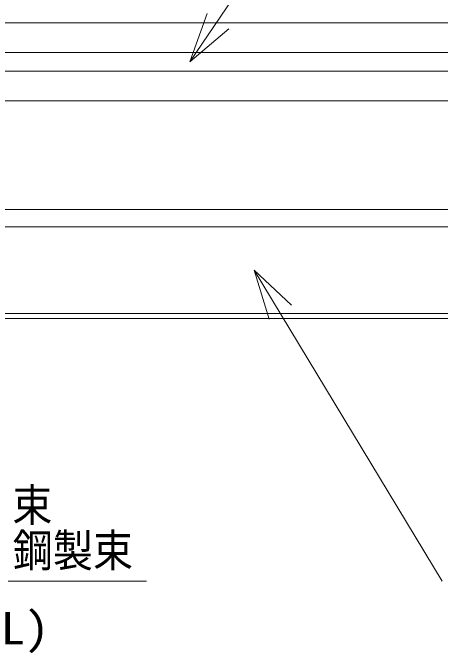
# Model space of a CAD drawing. Units: millimetres, scale not verified. Extents: x -450 to 450, y -136 to 136.
# Drawn here: x -167.61 to -140.16, y 57.66 to 98.8 of the extents above; entities that cross this region are included whole.
import ezdxf
from ezdxf.enums import TextEntityAlignment as Align

# ---------------------------------------------------------------- set-up
doc = ezdxf.new("R2010")
doc.units = ezdxf.units.MM
doc.header["$LTSCALE"] = 2
for name, color, linetype, lineweight in [('0-1_デッキ', 4, 'Continuous', 9), ('0-3_根太', 4, 'Continuous', 9), ('0-4_文字', 4, 'Continuous', 9)]:
    doc.layers.add(name, color=color, linetype=linetype, lineweight=lineweight)
doc.styles.add('ＭＳ ゴシック', font='')
doc.styles.get('ＭＳ ゴシック').set_extended_font_data('MS Gothic')

# ---------------------------------------------------------------- blocks, each defined once
blk = doc.blocks.new('グループ-81-1')
at = {"layer": '0-3_根太'}
for p, q in [((5561.02, -4173.47), (6500.22, -4173.47)), ((5561.02, -4184.47), (6500.22, -4184.47)), ((5561.02, -4240.27), (6500.22, -4240.27)), ((5561.02, -4243.47), (6500.22, -4243.47))]:
    blk.add_line(p, q, dxfattribs=at)
blk = doc.blocks.new('グループ-83-1')
at = {"layer": '0-1_デッキ', "color": 1}
for p, q in [((5504.22, -4053.47), (6500.22, -4053.47)), ((5504.22, -4103.47), (6500.22, -4103.47))]:
    blk.add_line(p, q, dxfattribs=at)
at = {"layer": '0-1_デッキ'}
for p, q in [((5504.22, -4072.47), (6500.22, -4072.47)), ((5504.22, -4084.47), (6500.22, -4084.47))]:
    blk.add_line(p, q, dxfattribs=at)

msp = doc.modelspace()

# ---------------------------------------------------------------- linework, layer by layer
at = {"layer": '0-4_文字'}
for p, q in [((-140.03, 62.287), (-152.115, 82.263)), ((-167.915, 62.287), (-159.033, 62.287))]:
    msp.add_line(p, q, dxfattribs=at)
for points in [[(-128.092, 109.618), (-146.771, 109.618), (-156.249, 95.653)], [(-153.731, 97.766), (-156.249, 95.653), (-155.125, 98.742)], [(-151.154, 79.12), (-152.115, 82.263), (-149.711, 80.022)]]:
    msp.add_lwpolyline(points, dxfattribs=at)

# ---------------------------------------------------------------- block references
at = {"layer": '0-1_デッキ', "xscale": 0.1, "yscale": 0.1}
msp.add_blockref('グループ-83-1', (-752.107, 503.5), dxfattribs=at)
at = {"layer": '0-3_根太', "xscale": 0.1, "yscale": 0.1}
msp.add_blockref('グループ-81-1', (-752.107, 503.5), dxfattribs=at)

# ---------------------------------------------------------------- texts
at = {"layer": '0-4_文字', "style": 'ＭＳ ゴシック'}
for s, width, p in [('束', 0.9, (-167.643, 65.505)), ('鋼製束', 0.9, (-167.61, 62.583)), ('幕板1段受下地(AL)', 1.1, (-191.984, 57.594))]:
    msp.add_text(s, height=2.097, dxfattribs=dict(at, width=width)).set_placement(p, align=Align.BOTTOM_LEFT)

doc.saveas('drawing.dxf')
